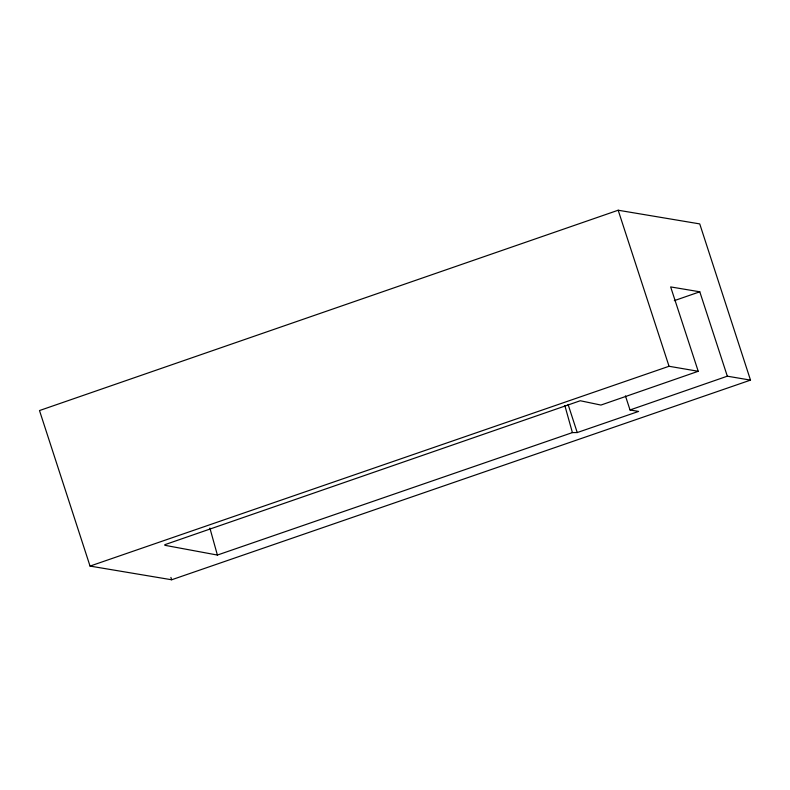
<?xml version="1.0" encoding="UTF-8"?>
<svg xmlns="http://www.w3.org/2000/svg" width="790" height="790" viewBox="0 0 790 790"><rect width="100%" height="100%" fill="white"/><g stroke="black" fill="none" stroke-linecap="round" stroke-linejoin="round"><path stroke-width="1.19" d="M618.175 210.229L39.5 410.553L90.04 566.084L171.657 579.771L750.5 380.118L699.743 223.906L618.175 210.229L669.041 366.274L698.222 371.29L670.651 286.918L699.792 291.796L727.323 376.188L750.5 380.118M674.314 300.644L699.792 291.796M164.863 544.685L580.265 400.747L600.923 405.063L698.222 371.29M625.433 395.889L630.025 409.961L727.323 376.188M90.04 566.084L669.041 366.274M164.893 545.307L217.388 555.054L572.404 432.594L577.233 432.555L638.587 411.432L630.025 409.961M568.079 404.411L577.233 432.555M170.897 577.421L171.657 579.771M564.84 405.556L572.404 432.594M209.883 528.076L217.388 555.054"/></g></svg>
